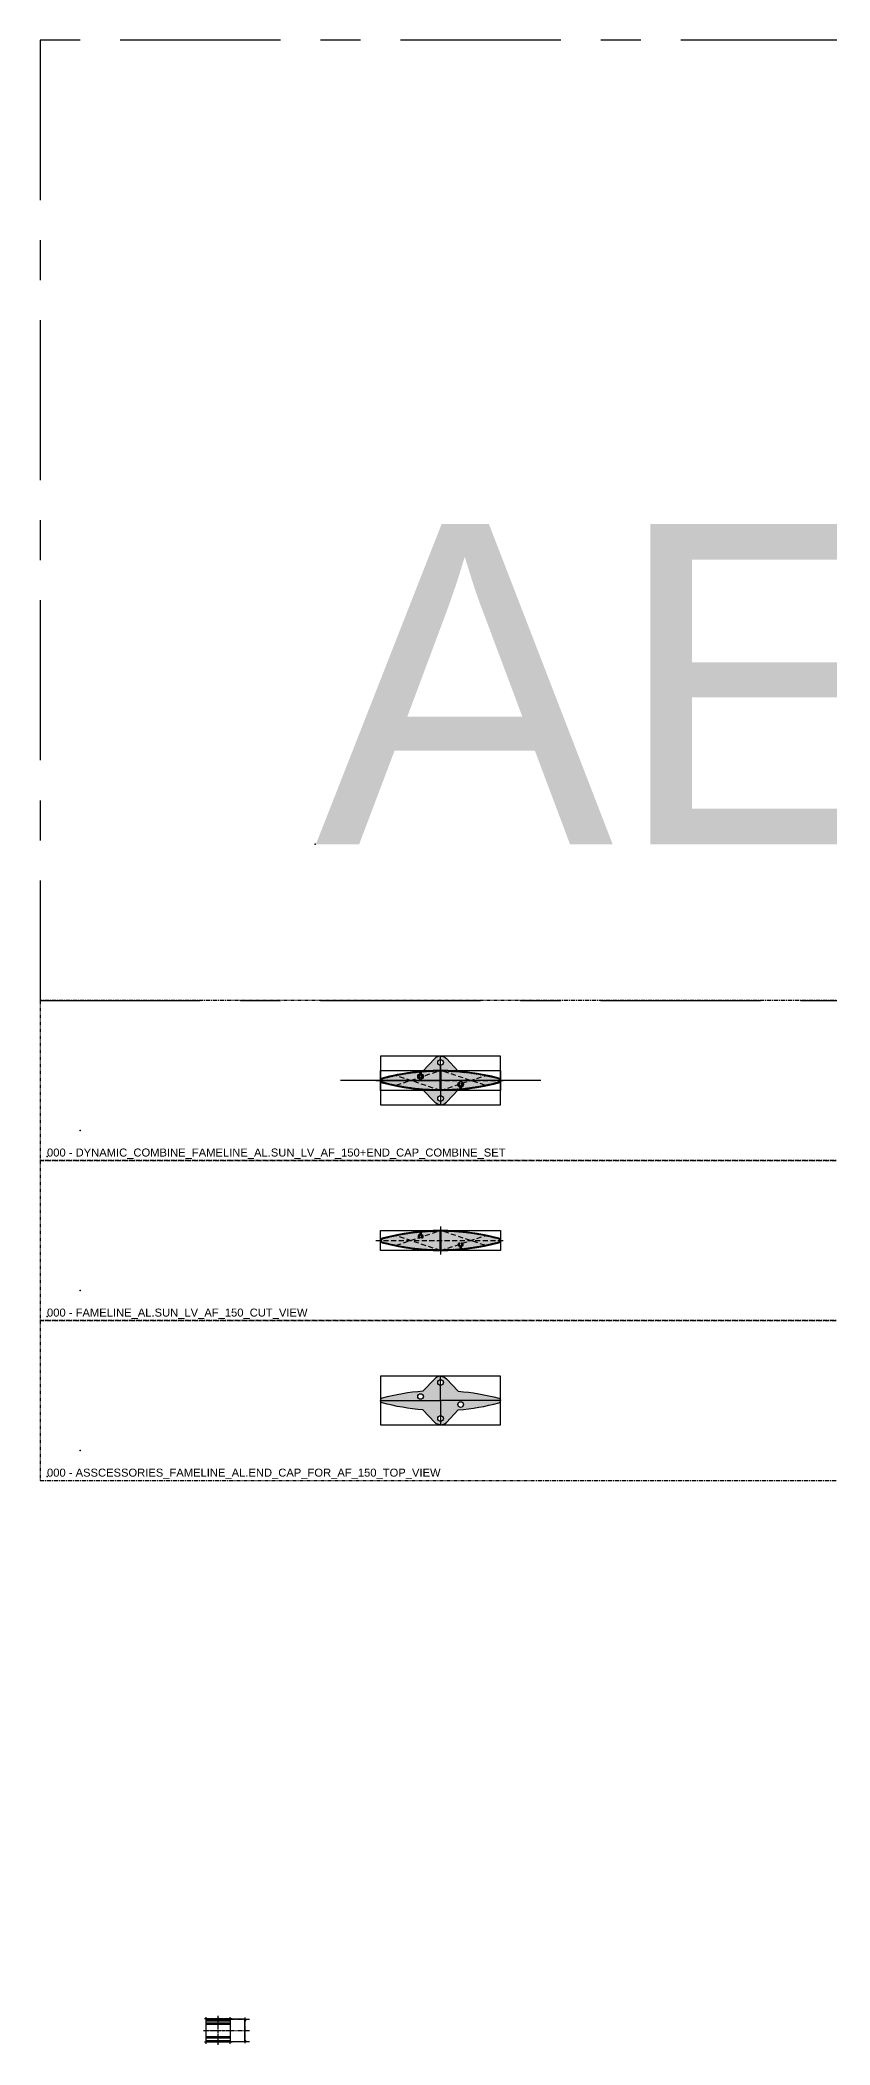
# Model space of a CAD drawing. Header units: millimetres. Extents: x -244126 to 368105, y -173968 to 259060.
# Drawn here: x 681 to 1667, y 47690 to 50195 of the extents above; entities that cross this region are included whole.
import ezdxf
from ezdxf.enums import TextEntityAlignment as Align

# ---------------------------------------------------------------- set-up
doc = ezdxf.new("R2010")
doc.units = ezdxf.units.MM
doc.header["$MEASUREMENT"] = 0
for name, pattern in [('005_GG_TA_LINE', [13.75, 5, -1.25, 1.25, -1.25, 5]), ('CENTER', [2, 1.25, -0.25, 0.25, -0.25]), ('HIDDEN', [9.525, 6.35, -3.175])]:
    doc.linetypes.add(name, pattern=pattern)
for name, color, linetype in [('000 - GRID', 8, 'CENTER'), ('000 - H A T C H', 8, 'Continuous'), ('000 - H I D D E N', 7, 'Continuous'), ('000 - SYMBOL CON', 1, 'Continuous'), ('000 - WIPEOUT', 250, 'Continuous'), ('001 - ASCESSORIES', 1, 'Continuous'), ('A03_SUN LOUVER', 7, 'Continuous'), ('A04_TUBE SERIES', 7, 'Continuous')]:
    doc.layers.add(name, color=color, linetype=linetype)
doc.styles.get("Standard").update_dxf_attribs({"font": 'arial.ttf'})
doc.styles.add('TA', font='Cordia New.ttf', dxfattribs={"height": 4.5})

# ---------------------------------------------------------------- blocks, each defined once
blk = doc.blocks.new('*U1761')
at = {"color": 0, "linetype": '005_GG_TA_LINE'}
blk.add_lwpolyline([(0, 0), (1000, 0), (1000, 200), (0, 200)], close=True, dxfattribs=at)
for p in [(50, 37.5), (8.6, 4.9)]:
    blk.add_point(p, dxfattribs=at)
blk.add_attdef('NAMEBLK', (8.6, 4.9), '', height=10, dxfattribs=at)
blk = doc.blocks.new('000 - ASSCESSORIES_FAMELINE_AL.END_CAP_FOR_AF_150_TOP_VIEW')
at = {"layer": '000 - H A T C H'}
h = blk.add_hatch(dxfattribs=at)
h.set_pattern_fill('DOTS', color=8, scale=20)
h.set_pattern_definition([(0, (-55991.9054, -45153.6776), (0.625, 1.25), [0, -1.25])])
h.paths.add_polyline_path([(-22.1, 11.6, 0.045886), (-72.8, 2.9, 0.339294), (-75, 0), (0, 0), (0, 19, -0.414214), (-3.5, 22.5, -0.414214), (0, 26), (0, 30.4, 0.18442), (-7.3, 27.3)])
h.paths.add_polyline_path([(-21.5, 5, -1), (-28.5, 5, -1)], flags=16)
h.paths.add_polyline_path([(75, 0, 0.339294), (72.8, 2.9, 0.045886), (22.1, 11.6), (7.3, 27.3, 0.18442), (0, 30.4), (0, 26, -0.414214), (3.5, 22.5, -0.414214), (0, 19), (0, 0)])
h.paths.add_polyline_path([(-7.3, -27.3, 0.18442), (0, -30.4), (0, -26, -0.414214), (-3.5, -22.5, -0.414214), (0, -19), (0, 0), (-75, 0, 0.339294), (-72.8, -2.9, 0.045886), (-22.1, -11.6)])
h.paths.add_polyline_path([(0, -19, -0.414214), (3.5, -22.5, -0.414214), (0, -26), (0, -30.4, 0.18442), (7.3, -27.3), (22.1, -11.6, 0.045886), (72.8, -2.9, 0.339294), (75, 0), (0, 0)])
h.paths.add_polyline_path([(21.5, -5, -1), (28.5, -5, -1)], flags=16)
at = {"color": 250}
blk.add_lwpolyline([(-75, -30.4), (75, -30.4), (75, 30.4), (-75, 30.4)], close=True, dxfattribs=at)
at = {"layer": '000 - SYMBOL CON', "color": 250}
for p, q in [((0, 0), (0, 30.4)), ((0, 0), (0, 30.4)), ((-75, 0), (0, 0)), ((-75, 0), (0, 0)), ((75, 0), (0, 0)), ((0, 0), (0, -30.4)), ((75, 0), (0, 0)), ((0, 0), (0, -30.4))]:
    blk.add_line(p, q, dxfattribs=at)
at = {"layer": '001 - ASCESSORIES', "color": 0}
for points in [[(0, 30.4, 0.18442), (-7.3, 27.3), (-22.1, 11.6, 0.045886), (-72.8, 2.9, 0.339294), (-75, 0)], [(0, 30.4, -0.18442), (7.3, 27.3), (22.1, 11.6, -0.045886), (72.8, 2.9, -0.339294), (75, 0)], [(0, -30.4, -0.18442), (-7.3, -27.3), (-22.1, -11.6, -0.045886), (-72.8, -2.9, -0.339294), (-75, 0)], [(0, -30.4, 0.18442), (7.3, -27.3), (22.1, -11.6, 0.045886), (72.8, -2.9, 0.339294), (75, 0)]]:
    blk.add_lwpolyline(points, format="xyb", dxfattribs=at)
for centre in [(0, 22.5), (-25, 5), (0, -22.5), (25, -5)]:
    blk.add_circle(centre, 3.5, dxfattribs=at)
blk = doc.blocks.new('000 - FAMELINE_AL.SUN_LV_AF_150_CUT_VIEW')
at = {"layer": '000 - H A T C H'}
h = blk.add_hatch(dxfattribs=at)
h.set_pattern_fill('ANSI32', color=256, scale=0.1)
h.set_pattern_definition([(45, (-10310.8226, 5765.5874), (-0.67351921, 0.67351921), []), (45, (-10310.3736, 5765.5874), (-0.67351921, 0.67351921), [])])
edge = h.paths.add_edge_path(flags=16)
edge.add_arc((-0.8, -11.2), 0.3, 269.8359, 360)
edge.add_line((-0.5, -11.2), (-0.5, 11.2))
edge.add_arc((-0.8, 11.2), 0.3, 0, 90.1641)
edge.add_arc((0, -268.1), 279.6, 90.1641, 94.9125)
edge.add_arc((-23.9, 10), 0.5, 94.9125, 180)
edge.add_line((-24.4, 10), (-24.4, 8.2))
edge.add_arc((-23.9, 8.2), 0.5, 180, 250.8308)
edge.add_arc((-25, 5), 2.85, -44.534, 70.8308, ccw=False)
edge.add_arc((-23.4, 3.4), 0.6, 135.466, 315.466, ccw=False)
edge.add_arc((-25, 5), 1.65, 315.466, 584.534)
edge.add_arc((-26.6, 3.4), 0.6, -135.466, 44.534, ccw=False)
edge.add_arc((-25, 5), 2.85, 109.1692, 224.534, ccw=False)
edge.add_arc((-26.1, 8.2), 0.5, 289.1692, 360)
edge.add_line((-25.6, 8.2), (-25.6, 9.8))
edge.add_arc((-26.1, 9.8), 0.5, 0, 95.366)
edge.add_arc((0, -268.1), 279.6, 95.366, 105.0329)
edge.add_arc((-72, 0), 2, 105.0329, 254.9671)
edge.add_arc((0, 268.1), 279.6, 254.9671, 269.8359)
edge = h.paths.add_edge_path(flags=16)
edge.add_arc((23.9, -8.2), 0.5, 0, 70.8308)
edge.add_arc((25, -5), 2.85, 135.466, 250.8308, ccw=False)
edge.add_arc((23.4, -3.4), 0.6, -44.534, 135.466, ccw=False)
edge.add_arc((25, -5), 1.65, 135.466, 404.534)
edge.add_arc((26.6, -3.4), 0.6, 44.534, 224.534, ccw=False)
edge.add_arc((25, -5), 2.85, -70.8308, 44.534, ccw=False)
edge.add_arc((26.1, -8.2), 0.5, 109.1692, 180)
edge.add_line((25.6, -8.2), (25.6, -9.8))
edge.add_arc((26.1, -9.8), 0.5, 180, 275.366)
edge.add_arc((0, 268.1), 279.6, 275.366, 285.0329)
edge.add_arc((72, 0), 2, 285.0329, 434.9671)
edge.add_arc((0, -268.1), 279.6, 74.9671, 89.8359)
edge.add_arc((0.8, 11.2), 0.3, 89.8359, 180)
edge.add_line((0.5, 11.2), (0.5, -11.2))
edge.add_arc((0.8, -11.2), 0.3, 180, 270.1641)
edge.add_arc((0, 268.1), 279.6, 270.1641, 274.9125)
edge.add_arc((23.9, -10), 0.5, 274.9125, 360)
edge.add_line((24.4, -10), (24.4, -8.2))
edge = h.paths.add_edge_path()
edge.add_arc((72, 0), 3, 285.0329, 434.9671)
edge.add_arc((0, -268.1), 280.6, 74.9671, 105.0329)
edge.add_arc((-72, 0), 3, 105.0329, 254.9671)
edge.add_arc((0, 268.1), 280.6, 254.9671, 285.0329)
edge = h.paths.add_edge_path(flags=16)
edge.add_line((-0.5, 0), (0.5, 0))
h = blk.add_hatch(color=250, dxfattribs=at)
h.dxf.hatch_style = 1
edge = h.paths.add_edge_path()
edge.add_arc((72, 0), 3, 285.0329, 434.9671)
edge.add_arc((0, -268.1), 280.6, 74.9671, 105.0329)
edge.add_arc((-72, 0), 3, 105.0329, 254.9671)
edge.add_arc((0, 268.1), 280.6, 254.9671, 285.0329)
at = {"layer": '000 - H I D D E N', "color": 250, "linetype": 'HIDDEN'}
for p, q in [((-80.7, 0), (80.7, 0)), ((0, 17.4), (0, -17.4))]:
    blk.add_line(p, q, dxfattribs=at)
at = {"layer": '000 - H I D D E N', "color": 8, "linetype": 'HIDDEN'}
for p, q in [((0, -12.5), (-55.6, 5.9)), ((-55.4, -6), (0, 12.5)), ((55.4, -6), (0, 12.5)), ((0, -12.5), (55.6, 5.9))]:
    blk.add_line(p, q, dxfattribs=at)
at = {"layer": 'A03_SUN LOUVER', "color": 0}
blk.add_line((-0.5, 0), (0.5, 0), dxfattribs=at)
for points in [[(72.8, -2.9, 0.766871), (72.8, 2.9, 0.131944), (-72.8, 2.9, 0.766871), (-72.8, -2.9, 0.131944)], [(-0.8, -11.5, 0.415053), (-0.5, -11.2), (-0.5, 11.2, 0.415053), (-0.8, 11.5, 0.020722), (-23.9, 10.5, 0.389318), (-24.4, 10), (-24.4, 8.2, 0.319289), (-24.1, 7.7, -0.550692), (-23, 3, -1), (-23.8, 3.8, 2.386714), (-26.2, 3.8, -1), (-27, 3, -0.550692), (-25.9, 7.7, 0.319289), (-25.6, 8.2), (-25.6, 9.8, 0.441918), (-26.1, 10.3, 0.042205), (-72.5, 1.9, 0.766871), (-72.5, -1.9, 0.064968)], [(24.4, -8.2, 0.319289), (24.1, -7.7, -0.550692), (23, -3, -1), (23.8, -3.8, 2.386714), (26.2, -3.8, -1), (27, -3, -0.550692), (25.9, -7.7, 0.319289), (25.6, -8.2), (25.6, -9.8, 0.441918), (26.1, -10.3, 0.042205), (72.5, -1.9, 0.766871), (72.5, 1.9, 0.064968), (0.8, 11.5, 0.415053), (0.5, 11.2), (0.5, -11.2, 0.415053), (0.8, -11.5, 0.020722), (23.9, -10.5, 0.389318), (24.4, -10)]]:
    blk.add_lwpolyline(points, format="xyb", close=True, dxfattribs=at)
at = {"layer": 'Defpoints', "color": 250}
blk.add_lwpolyline([(75, -12.5), (-75, -12.5), (-75, 12.5), (75, 12.5)], close=True, dxfattribs=at)
blk = doc.blocks.new('*U894')
at = {"color": 3}
blk.add_point((0, -150), dxfattribs=at)
at = {"layer": '000 - GRID', "color": 0, "linetype": 'ByBlock'}
blk.add_line((0, 50), (0, -200), dxfattribs=at)
at = {"layer": '000 - GRID', "color": 0}
blk.add_point((0, 0), dxfattribs=at)
at = {"style": 'TA', "flags": 1}
blk.add_attdef('LOCATION', (6, 6), '', height=4.5, dxfattribs=at)
blk = doc.blocks.new('*U1624')
at = {"layer": '000 - GRID', "linetype": 'ByBlock', "rotation": 270}
blk.add_blockref('*U894', (75, 0), dxfattribs=at)
at = {"layer": '001 - ASCESSORIES', "color": 1}
blk.add_blockref('000 - ASSCESSORIES_FAMELINE_AL.END_CAP_FOR_AF_150_TOP_VIEW', (0, 0), dxfattribs=at)
at = {"layer": 'A03_SUN LOUVER', "color": 0}
blk.add_blockref('000 - FAMELINE_AL.SUN_LV_AF_150_CUT_VIEW', (0, 0), dxfattribs=at)
blk = doc.blocks.new('*U1767')
at = {"color": 0, "linetype": '005_GG_TA_LINE'}
blk.add_lwpolyline([(0, 0), (200, 0), (200, 30), (0, 30)], close=True, dxfattribs=at)
blk.add_point((8.582, 4.878), dxfattribs=at)
blk.add_attdef('NAMEBLK', (8.582, 4.878), '', height=10, dxfattribs=at)
blk = doc.blocks.new('000 - ASSCESSORIES_FAMELINE_AL.FLEX_BRACKET_FOR_25x100mm._CUT_VIEW')
at = {"layer": '000 - H A T C H'}
h = blk.add_hatch(dxfattribs=at)
h.set_pattern_fill('ANSI32', color=8, scale=3)
edge = h.paths.add_edge_path()
edge.add_line((0.2, -8.2), (0, -8.4))
edge.add_line((0, -8.4), (0.2, -8.6))
edge.add_line((0.2, -8.6), (0, -8.8))
edge.add_line((0, -8.8), (0.2, -9))
edge.add_line((0.2, -9), (0, -9.2))
edge.add_line((0, -9.2), (0.2, -9.4))
edge.add_line((0.2, -9.4), (0, -9.6))
edge.add_line((0, -9.6), (0.2, -9.8))
edge.add_line((0.2, -9.8), (0, -10))
edge.add_line((0, -10), (0.2, -10.2))
edge.add_line((0.2, -10.2), (0, -10.4))
edge.add_line((0, -10.4), (0.2, -10.6))
edge.add_line((0.2, -10.6), (0, -10.8))
edge.add_line((0, -10.8), (0.2, -11))
edge.add_line((0.2, -11), (0.2, -14.2))
edge.add_arc((0.5, -14.2), 0.3, 180, 271.3284)
edge.add_line((0.5, -14.5), (34.4, -13.7))
edge.add_arc((34.4, -13.4), 0.3, 271.3284, 360)
edge.add_line((34.7, -13.4), (34.7, -12.8))
edge.add_arc((34.4, -12.8), 0.3, 360, 450)
edge.add_line((34.4, -12.5), (30.5, -12.5))
edge.add_arc((30.5, -12.2), 0.3, 240.9454, 270, ccw=False)
edge.add_line((30.3, -12.5), (26.3, -10.2))
edge.add_arc((26.2, -10.5), 0.3, 60.9454, 180)
edge.add_line((25.9, -10.5), (25.9, -12.2))
edge.add_arc((25.6, -12.2), 0.3, -90, 0, ccw=False)
edge.add_line((25.6, -12.5), (3, -12.5))
edge.add_arc((3, -12.2), 0.3, 180, 270, ccw=False)
edge.add_line((2.7, -12.2), (2.7, -8.4))
edge.add_arc((3, -8.4), 0.3, 91, 180, ccw=False)
edge.add_line((3, -8.1), (6.6, -8.1))
edge.add_arc((6.6, -7.8), 0.3, 271, 360)
edge.add_line((6.9, -7.8), (6.9, -7.4))
edge.add_arc((6.6, -7.4), 0.3, 0, 89)
edge.add_line((6.6, -7.1), (3, -7))
edge.add_arc((3, -6.7), 0.3, 180, 269, ccw=False)
edge.add_line((2.7, -6.7), (2.7, -0.3))
edge.add_line((2.7, -0.3), (2.4, 0))
edge.add_line((2.4, 0), (2.7, 0.3))
edge.add_line((2.7, 0.3), (2.7, 6.7))
edge.add_arc((3, 6.7), 0.3, 91, 180, ccw=False)
edge.add_line((3, 7), (6.6, 7.1))
edge.add_arc((6.6, 7.4), 0.3, 271, 360)
edge.add_line((6.9, 7.4), (6.9, 7.8))
edge.add_arc((6.6, 7.8), 0.3, 0, 89)
edge.add_line((6.6, 8.1), (3, 8.1))
edge.add_arc((3, 8.4), 0.3, 180, 269, ccw=False)
edge.add_line((2.7, 8.4), (2.7, 12.2))
edge.add_arc((3, 12.2), 0.3, 90, 180, ccw=False)
edge.add_line((3, 12.5), (16.7, 12.5))
edge.add_line((16.7, 12.5), (16.9, 12.3))
edge.add_line((16.9, 12.3), (17.1, 12.5))
edge.add_line((17.1, 12.5), (17.3, 12.3))
edge.add_line((17.3, 12.3), (17.5, 12.5))
edge.add_line((17.5, 12.5), (17.7, 12.3))
edge.add_line((17.7, 12.3), (17.9, 12.5))
edge.add_line((17.9, 12.5), (18.1, 12.3))
edge.add_line((18.1, 12.3), (18.3, 12.5))
edge.add_line((18.3, 12.5), (18.5, 12.3))
edge.add_line((18.5, 12.3), (18.7, 12.5))
edge.add_line((18.7, 12.5), (18.9, 12.3))
edge.add_line((18.9, 12.3), (19.1, 12.5))
edge.add_line((19.1, 12.5), (19.3, 12.3))
edge.add_line((19.3, 12.3), (19.5, 12.5))
edge.add_line((19.5, 12.5), (19.7, 12.3))
edge.add_line((19.7, 12.3), (19.9, 12.5))
edge.add_line((19.9, 12.5), (20.1, 12.3))
edge.add_line((20.1, 12.3), (20.3, 12.5))
edge.add_line((20.3, 12.5), (20.5, 12.3))
edge.add_line((20.5, 12.3), (20.7, 12.5))
edge.add_line((20.7, 12.5), (20.9, 12.3))
edge.add_line((20.9, 12.3), (21.1, 12.5))
edge.add_line((21.1, 12.5), (21.3, 12.3))
edge.add_line((21.3, 12.3), (21.5, 12.5))
edge.add_line((21.5, 12.5), (21.7, 12.3))
edge.add_line((21.7, 12.3), (21.9, 12.5))
edge.add_line((21.9, 12.5), (22.1, 12.3))
edge.add_line((22.1, 12.3), (22.3, 12.5))
edge.add_line((22.3, 12.5), (22.5, 12.3))
edge.add_line((22.5, 12.3), (22.7, 12.5))
edge.add_line((22.7, 12.5), (22.9, 12.3))
edge.add_line((22.9, 12.3), (23.1, 12.5))
edge.add_line((23.1, 12.5), (23.3, 12.3))
edge.add_line((23.3, 12.3), (23.5, 12.5))
edge.add_line((23.5, 12.5), (23.7, 12.3))
edge.add_line((23.7, 12.3), (23.9, 12.5))
edge.add_line((23.9, 12.5), (24.1, 12.3))
edge.add_line((24.1, 12.3), (24.3, 12.5))
edge.add_line((24.3, 12.5), (24.5, 12.3))
edge.add_line((24.5, 12.3), (24.7, 12.5))
edge.add_line((24.7, 12.5), (24.9, 12.3))
edge.add_line((24.9, 12.3), (25.1, 12.5))
edge.add_line((25.1, 12.5), (25.3, 12.3))
edge.add_line((25.3, 12.3), (25.5, 12.5))
edge.add_line((25.5, 12.5), (25.7, 12.3))
edge.add_line((25.7, 12.3), (25.9, 12.5))
edge.add_line((25.9, 12.5), (26.1, 12.3))
edge.add_line((26.1, 12.3), (26.3, 12.5))
edge.add_line((26.3, 12.5), (26.5, 12.3))
edge.add_line((26.5, 12.3), (26.7, 12.5))
edge.add_line((26.7, 12.5), (26.9, 12.3))
edge.add_line((26.9, 12.3), (27.1, 12.5))
edge.add_line((27.1, 12.5), (27.3, 12.3))
edge.add_line((27.3, 12.3), (27.5, 12.5))
edge.add_line((27.5, 12.5), (27.7, 12.3))
edge.add_line((27.7, 12.3), (27.9, 12.5))
edge.add_line((27.9, 12.5), (28.1, 12.3))
edge.add_line((28.1, 12.3), (28.3, 12.5))
edge.add_line((28.3, 12.5), (28.5, 12.3))
edge.add_line((28.5, 12.3), (28.7, 12.5))
edge.add_line((28.7, 12.5), (28.9, 12.3))
edge.add_line((28.9, 12.3), (29.1, 12.5))
edge.add_line((29.1, 12.5), (29.3, 12.3))
edge.add_line((29.3, 12.3), (29.5, 12.5))
edge.add_line((29.5, 12.5), (29.7, 12.3))
edge.add_line((29.7, 12.3), (29.9, 12.5))
edge.add_line((29.9, 12.5), (30.1, 12.3))
edge.add_line((30.1, 12.3), (30.3, 12.5))
edge.add_line((30.3, 12.5), (30.5, 12.3))
edge.add_line((30.5, 12.3), (30.7, 12.5))
edge.add_line((30.7, 12.5), (30.9, 12.3))
edge.add_line((30.9, 12.3), (31.1, 12.5))
edge.add_line((31.1, 12.5), (31.3, 12.3))
edge.add_line((31.3, 12.3), (31.5, 12.5))
edge.add_line((31.5, 12.5), (31.7, 12.3))
edge.add_line((31.7, 12.3), (31.9, 12.5))
edge.add_line((31.9, 12.5), (32.1, 12.3))
edge.add_line((32.1, 12.3), (32.3, 12.5))
edge.add_line((32.3, 12.5), (32.5, 12.3))
edge.add_line((32.5, 12.3), (32.7, 12.5))
edge.add_line((32.7, 12.5), (34.4, 12.5))
edge.add_arc((34.4, 12.8), 0.3, 270, 360)
edge.add_line((34.7, 12.8), (34.7, 13.4))
edge.add_arc((34.4, 13.4), 0.3, 360, 448.6716)
edge.add_line((34.4, 13.7), (0.5, 14.5))
edge.add_arc((0.5, 14.2), 0.3, 88.6716, 180)
edge.add_line((0.2, 14.2), (0.2, 11))
edge.add_line((0.2, 11), (0, 10.8))
edge.add_line((0, 10.8), (0.2, 10.6))
edge.add_line((0.2, 10.6), (0, 10.4))
edge.add_line((0, 10.4), (0.2, 10.2))
edge.add_line((0.2, 10.2), (0, 10))
edge.add_line((0, 10), (0.2, 9.8))
edge.add_line((0.2, 9.8), (0, 9.6))
edge.add_line((0, 9.6), (0.2, 9.4))
edge.add_line((0.2, 9.4), (0, 9.2))
edge.add_line((0, 9.2), (0.2, 9))
edge.add_line((0.2, 9), (0, 8.8))
edge.add_line((0, 8.8), (0.2, 8.6))
edge.add_line((0.2, 8.6), (0, 8.4))
edge.add_line((0, 8.4), (0.2, 8.2))
edge.add_line((0.2, 8.2), (0, 8))
edge.add_line((0, 8), (0.2, 7.8))
edge.add_line((0.2, 7.8), (0, 7.6))
edge.add_line((0, 7.6), (0.2, 7.4))
edge.add_line((0.2, 7.4), (0, 7.2))
edge.add_line((0, 7.2), (0.2, 7))
edge.add_line((0.2, 7), (0, 6.8))
edge.add_line((0, 6.8), (0.2, 6.6))
edge.add_line((0.2, 6.6), (0, 6.4))
edge.add_line((0, 6.4), (0.2, 6.2))
edge.add_line((0.2, 6.2), (0, 6))
edge.add_line((0, 6), (0.2, 5.8))
edge.add_line((0.2, 5.8), (0, 5.6))
edge.add_line((0, 5.6), (0.2, 5.4))
edge.add_line((0.2, 5.4), (0, 5.2))
edge.add_line((0, 5.2), (0.2, 5))
edge.add_line((0.2, 5), (0, 4.8))
edge.add_line((0, 4.8), (0.2, 4.6))
edge.add_line((0.2, 4.6), (0, 4.4))
edge.add_line((0, 4.4), (0.2, 4.2))
edge.add_line((0.2, 4.2), (0, 4))
edge.add_line((0, 4), (0.2, 3.8))
edge.add_line((0.2, 3.8), (0, 3.6))
edge.add_line((0, 3.6), (0.2, 3.4))
edge.add_line((0.2, 3.4), (0, 3.2))
edge.add_line((0, 3.2), (0.2, 3))
edge.add_line((0.2, 3), (0, 2.8))
edge.add_line((0, 2.8), (0.2, 2.6))
edge.add_line((0.2, 2.6), (0, 2.4))
edge.add_line((0, 2.4), (0.2, 2.2))
edge.add_line((0.2, 2.2), (0, 2))
edge.add_line((0, 2), (0.2, 1.8))
edge.add_line((0.2, 1.8), (0, 1.6))
edge.add_line((0, 1.6), (0.2, 1.4))
edge.add_line((0.2, 1.4), (0, 1.2))
edge.add_line((0, 1.2), (0.2, 1))
edge.add_line((0.2, 1), (0, 0.8))
edge.add_line((0, 0.8), (0.2, 0.6))
edge.add_line((0.2, 0.6), (0, 0.4))
edge.add_line((0, 0.4), (0.2, 0.2))
edge.add_line((0.2, 0.2), (0, 0))
edge.add_line((0, 0), (0.2, -0.2))
edge.add_line((0.2, -0.2), (0, -0.4))
edge.add_line((0, -0.4), (0.2, -0.6))
edge.add_line((0.2, -0.6), (0, -0.8))
edge.add_line((0, -0.8), (0.2, -1))
edge.add_line((0.2, -1), (0, -1.2))
edge.add_line((0, -1.2), (0.2, -1.4))
edge.add_line((0.2, -1.4), (0, -1.6))
edge.add_line((0, -1.6), (0.2, -1.8))
edge.add_line((0.2, -1.8), (0, -2))
edge.add_line((0, -2), (0.2, -2.2))
edge.add_line((0.2, -2.2), (0, -2.4))
edge.add_line((0, -2.4), (0.2, -2.6))
edge.add_line((0.2, -2.6), (0, -2.8))
edge.add_line((0, -2.8), (0.2, -3))
edge.add_line((0.2, -3), (0, -3.2))
edge.add_line((0, -3.2), (0.2, -3.4))
edge.add_line((0.2, -3.4), (0, -3.6))
edge.add_line((0, -3.6), (0.2, -3.8))
edge.add_line((0.2, -3.8), (0, -4))
edge.add_line((0, -4), (0.2, -4.2))
edge.add_line((0.2, -4.2), (0, -4.4))
edge.add_line((0, -4.4), (0.2, -4.6))
edge.add_line((0.2, -4.6), (0, -4.8))
edge.add_line((0, -4.8), (0.2, -5))
edge.add_line((0.2, -5), (0, -5.2))
edge.add_line((0, -5.2), (0.2, -5.4))
edge.add_line((0.2, -5.4), (0, -5.6))
edge.add_line((0, -5.6), (0.2, -5.8))
edge.add_line((0.2, -5.8), (0, -6))
edge.add_line((0, -6), (0.2, -6.2))
edge.add_line((0.2, -6.2), (0, -6.4))
edge.add_line((0, -6.4), (0.2, -6.6))
edge.add_line((0.2, -6.6), (0, -6.8))
edge.add_line((0, -6.8), (0.2, -7))
edge.add_line((0.2, -7), (0, -7.2))
edge.add_line((0, -7.2), (0.2, -7.4))
edge.add_line((0.2, -7.4), (0, -7.6))
edge.add_line((0, -7.6), (0.2, -7.8))
edge.add_line((0.2, -7.8), (0, -8))
edge.add_line((0, -8), (0.2, -8.2))
at = {"layer": '001 - ASCESSORIES', "color": 0}
blk.add_lwpolyline([(0.2, -8.2), (0, -8.4), (0.2, -8.6), (0, -8.8), (0.2, -9), (0, -9.2), (0.2, -9.4), (0, -9.6), (0.2, -9.8), (0, -10), (0.2, -10.2), (0, -10.4), (0.2, -10.6), (0, -10.8), (0.2, -11), (0.2, -14.2, 0.42102), (0.5, -14.5), (34.4, -13.7, 0.407439), (34.7, -13.4), (34.7, -12.8, 0.414214), (34.4, -12.5), (30.5, -12.5, -0.127458), (30.3, -12.5), (26.3, -10.2, 0.571863), (25.9, -10.5), (25.9, -12.2, -0.414214), (25.6, -12.5), (3, -12.5, -0.414214), (2.7, -12.2), (2.7, -8.4, -0.409111), (3, -8.1), (6.6, -8.1, 0.409111), (6.9, -7.8), (6.9, -7.4, 0.409111), (6.6, -7.1), (3, -7, -0.409111), (2.7, -6.7), (2.7, -0.3), (2.4, 0), (2.7, 0.3), (2.7, 6.7, -0.409111), (3, 7), (6.6, 7.1, 0.409111), (6.9, 7.4), (6.9, 7.8, 0.409111), (6.6, 8.1), (3, 8.1, -0.409111), (2.7, 8.4), (2.7, 12.2, -0.414214), (3, 12.5), (16.7, 12.5), (16.9, 12.3), (17.1, 12.5), (17.3, 12.3), (17.5, 12.5), (17.7, 12.3), (17.9, 12.5), (18.1, 12.3), (18.3, 12.5), (18.5, 12.3), (18.7, 12.5), (18.9, 12.3), (19.1, 12.5), (19.3, 12.3), (19.5, 12.5), (19.7, 12.3), (19.9, 12.5), (20.1, 12.3), (20.3, 12.5), (20.5, 12.3), (20.7, 12.5), (20.9, 12.3), (21.1, 12.5), (21.3, 12.3), (21.5, 12.5), (21.7, 12.3), (21.9, 12.5), (22.1, 12.3), (22.3, 12.5), (22.5, 12.3), (22.7, 12.5), (22.9, 12.3), (23.1, 12.5), (23.3, 12.3), (23.5, 12.5), (23.7, 12.3), (23.9, 12.5), (24.1, 12.3), (24.3, 12.5), (24.5, 12.3), (24.7, 12.5), (24.9, 12.3), (25.1, 12.5), (25.3, 12.3), (25.5, 12.5), (25.7, 12.3), (25.9, 12.5), (26.1, 12.3), (26.3, 12.5), (26.5, 12.3), (26.7, 12.5), (26.9, 12.3), (27.1, 12.5), (27.3, 12.3), (27.5, 12.5), (27.7, 12.3), (27.9, 12.5), (28.1, 12.3), (28.3, 12.5), (28.5, 12.3), (28.7, 12.5), (28.9, 12.3), (29.1, 12.5), (29.3, 12.3), (29.5, 12.5), (29.7, 12.3), (29.9, 12.5), (30.1, 12.3), (30.3, 12.5), (30.5, 12.3), (30.7, 12.5), (30.9, 12.3), (31.1, 12.5), (31.3, 12.3), (31.5, 12.5), (31.7, 12.3), (31.9, 12.5), (32.1, 12.3), (32.3, 12.5), (32.5, 12.3), (32.7, 12.5), (34.4, 12.5, 0.414214), (34.7, 12.8), (34.7, 13.4, 0.407439), (34.4, 13.7), (0.5, 14.5, 0.42102), (0.2, 14.2), (0.2, 11), (0, 10.8), (0.2, 10.6), (0, 10.4), (0.2, 10.2), (0, 10), (0.2, 9.8), (0, 9.6), (0.2, 9.4), (0, 9.2), (0.2, 9), (0, 8.8), (0.2, 8.6), (0, 8.4), (0.2, 8.2), (0, 8), (0.2, 7.8), (0, 7.6), (0.2, 7.4), (0, 7.2), (0.2, 7), (0, 6.8), (0.2, 6.6), (0, 6.4), (0.2, 6.2), (0, 6), (0.2, 5.8), (0, 5.6), (0.2, 5.4), (0, 5.2), (0.2, 5), (0, 4.8), (0.2, 4.6), (0, 4.4), (0.2, 4.2), (0, 4), (0.2, 3.8), (0, 3.6), (0.2, 3.4), (0, 3.2), (0.2, 3), (0, 2.8), (0.2, 2.6), (0, 2.4), (0.2, 2.2), (0, 2), (0.2, 1.8), (0, 1.6), (0.2, 1.4), (0, 1.2), (0.2, 1), (0, 0.8), (0.2, 0.6), (0, 0.4), (0.2, 0.2), (0, 0), (0.2, -0.2), (0, -0.4), (0.2, -0.6), (0, -0.8), (0.2, -1), (0, -1.2), (0.2, -1.4), (0, -1.6), (0.2, -1.8), (0, -2), (0.2, -2.2), (0, -2.4), (0.2, -2.6), (0, -2.8), (0.2, -3), (0, -3.2), (0.2, -3.4), (0, -3.6), (0.2, -3.8), (0, -4), (0.2, -4.2), (0, -4.4), (0.2, -4.6), (0, -4.8), (0.2, -5), (0, -5.2), (0.2, -5.4), (0, -5.6), (0.2, -5.8), (0, -6), (0.2, -6.2), (0, -6.4), (0.2, -6.6), (0, -6.8), (0.2, -7), (0, -7.2), (0.2, -7.4), (0, -7.6), (0.2, -7.8), (0, -8)], format="xyb", close=True, dxfattribs=at)
blk = doc.blocks.new('FLEX BRACKET LITEWOOD 25x100mm. - SIDE')
at = {"layer": '000 - GRID', "color": 250, "ltscale": 5}
for p, q in [((0, 16), (0, -16)), ((33.2, 16), (33.2, -16))]:
    blk.add_line(p, q, dxfattribs=at)
at = {"color": 250}
blk.add_wipeout([(33.2, -14), (33.2, 14), (0, 14), (0, -14)], dxfattribs=at).dxf.layer = '000 - WIPEOUT'
at = {"layer": '000 - GRID', "color": 250, "ltscale": 5}
for p, q in [((-5.9, 14), (39, 14)), ((-5.9, 0), (39, 0)), ((-5.9, -14), (39, -14))]:
    blk.add_line(p, q, dxfattribs=at)
at = {"layer": '000 - H I D D E N', "linetype": 'HIDDEN', "ltscale": 0.25}
for p, q in [((2, -14), (2, 14)), ((5.2, -14), (5.2, 14))]:
    blk.add_line(p, q, dxfattribs=at)
at = {"layer": '001 - ASCESSORIES', "color": 0}
blk.add_lwpolyline([(33.2, -14), (33.2, 14), (0, 14), (0, -14)], close=True, dxfattribs=at)
blk = doc.blocks.new('000 - ASSCESSORIES_FAMELINE_AL.FLEX_BRACKET_FOR_25x100mm._SIDE_VIEW')
at = {"layer": '001 - ASCESSORIES', "color": 0}
blk.add_blockref('FLEX BRACKET LITEWOOD 25x100mm. - SIDE', (0, 0), dxfattribs=at)
blk = doc.blocks.new('000 - ASSCESSORIES_FAMELINE_AL.FLEX_BRACKET_FOR_25x100mm._FRONT_VIEW')
at = {"layer": '000 - GRID', "color": 250, "ltscale": 2}
for p, q in [((-15, -16.7), (-15, 16.7)), ((15, -16.7), (15, 16.7))]:
    blk.add_line(p, q, dxfattribs=at)
blk.add_wipeout([(-15, -14.7), (-15, 14.7), (15, 14.7), (15, -14.7)]).dxf.layer = '000 - WIPEOUT'
at = {"color": 2}
blk.add_lwpolyline([(-15, 13.9), (-15, 12.7), (15, 12.7), (15, 13.9)], close=True, dxfattribs=at)
at = {"color": 1}
blk.add_lwpolyline([(-15, 10.4), (-15, 12.7), (15, 12.7), (15, 10.4)], close=True, dxfattribs=at)
at = {"layer": '000 - GRID', "color": 250, "ltscale": 2}
for p, q in [((-18.1, 0), (18.1, 0)), ((17, 14.7), (-17, 14.7)), ((0, -18.1), (0, 18.1)), ((17, -14.7), (-17, -14.7))]:
    blk.add_line(p, q, dxfattribs=at)
at = {"layer": '001 - ASCESSORIES', "color": 1}
blk.add_lwpolyline([(-15, -14.7), (-15, 14.7), (15, 14.7), (15, -14.7)], close=True, dxfattribs=at)
at = {"layer": '001 - ASCESSORIES', "color": 8}
for points in [[(-15, 7.6), (-15, 8.8), (15, 8.8), (15, 7.6)], [(15, -9.2), (15, -8), (-15, -8), (-15, -9.2)]]:
    blk.add_lwpolyline(points, close=True, dxfattribs=at)
at = {"layer": '001 - ASCESSORIES', "color": 2}
blk.add_lwpolyline([(-15, -13.9), (-15, -12.7), (15, -12.7), (15, -13.9)], close=True, dxfattribs=at)
blk = doc.blocks.new('*U3003')
at = {"color": 3}
blk.add_blockref('000 - ASSCESSORIES_FAMELINE_AL.FLEX_BRACKET_FOR_25x100mm._CUT_VIEW', (0, 0), dxfattribs=at)
at = {"layer": 'A04_TUBE SERIES', "color": 0, "style": 'TA', "flags": 1}
for tag, p in [('ITEM_VALUE', (10, -52.5)), ('PRODUCT_NAME_VALUE', (60, -52.5)), ('ITEM_NUMBER_VALUE', (120, -52.5)), ('PRODUCT_CODE_VALUE', (160, -52.5)), ('SELLING_PRICE_VALUE', (200, -52.5)), ('UNIT_VALUE', (230, -52.5)), ('TYPE_OF_COLOR_VALUE', (255, -52.5)), ('SECTION_VALUE', (285, -52.5))]:
    blk.add_attdef(tag, text='', height=1.8, dxfattribs=at).set_placement(p, align=Align.MIDDLE_CENTER)
at = {"color": 3}
blk.add_blockref('000 - ASSCESSORIES_FAMELINE_AL.FLEX_BRACKET_FOR_25x100mm._SIDE_VIEW', (0, 0), dxfattribs=at)
blk.add_blockref('000 - ASSCESSORIES_FAMELINE_AL.FLEX_BRACKET_FOR_25x100mm._FRONT_VIEW', (0, 0), dxfattribs=at)

msp = doc.modelspace()

# ---------------------------------------------------------------- block references
at = {"color": 3}
for name, p in [('*U1624', (1180.50122, 48895.17286)), ('*U3003', (902.76213, 47708.02463))]:
    msp.add_blockref(name, p, dxfattribs=at)
at = {"layer": '001 - ASCESSORIES', "linetype": '005_GG_TA_LINE', "xscale": 40, "yscale": 40, "zscale": 40}
msp.add_blockref('*U1767', (680.50122, 48995.17286), dxfattribs=at).add_auto_attribs({'NAMEBLK': 'AEROFOIL'})
at = {"layer": '001 - ASCESSORIES', "linetype": '005_GG_TA_LINE'}
for p, values in [((680.50122, 48795.17286), {'NAMEBLK': '000 - DYNAMIC_COMBINE_FAMELINE_AL.SUN_LV_AF_150+END_CAP_COMBINE_SET'}), ((680.50122, 48595.17286), {'NAMEBLK': '000 - FAMELINE_AL.SUN_LV_AF_150_CUT_VIEW'}), ((680.50122, 48395.17286), {'NAMEBLK': '000 - ASSCESSORIES_FAMELINE_AL.END_CAP_FOR_AF_150_TOP_VIEW'})]:
    msp.add_blockref('*U1761', p, dxfattribs=at).add_auto_attribs(values)
at = {"layer": 'A03_SUN LOUVER', "color": 0}
for name, p in [('000 - FAMELINE_AL.SUN_LV_AF_150_CUT_VIEW', (1180.50122, 48695.17286)), ('000 - ASSCESSORIES_FAMELINE_AL.END_CAP_FOR_AF_150_TOP_VIEW', (1180.50122, 48495.17286))]:
    msp.add_blockref(name, p, dxfattribs=at)

doc.saveas('drawing.dxf')
